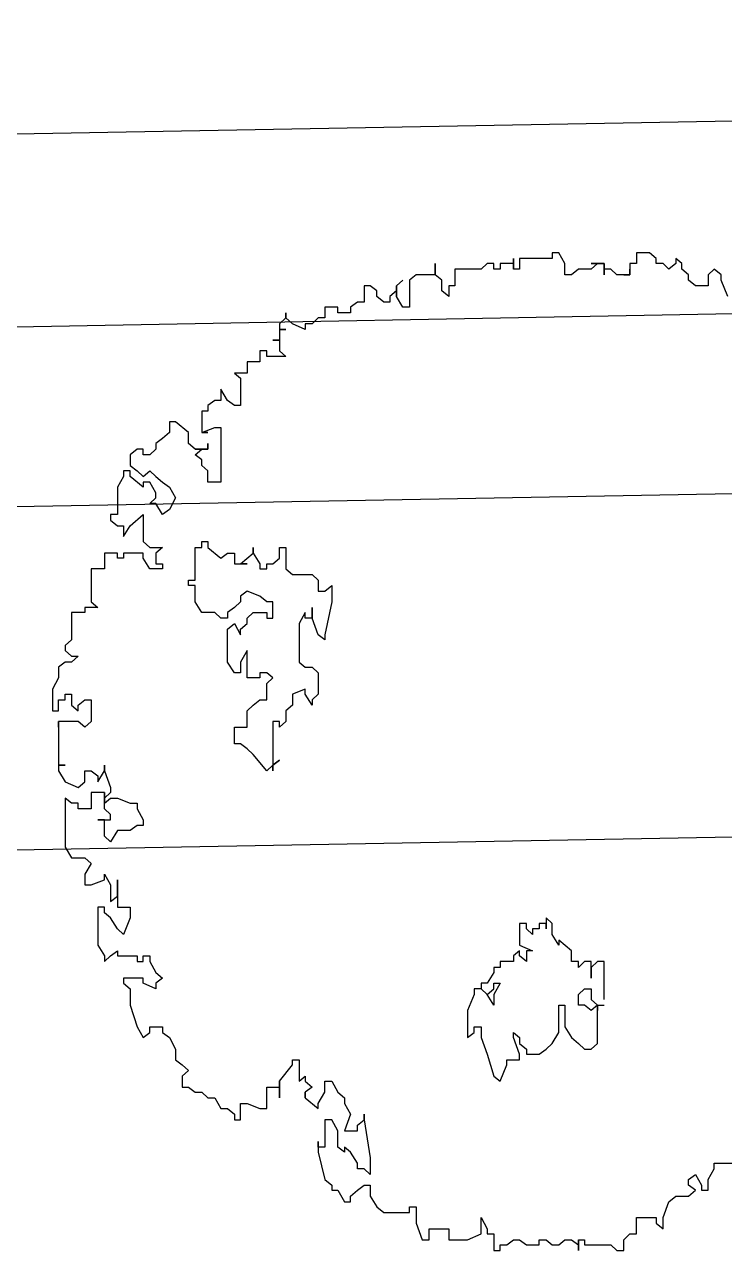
# Model space of a CAD drawing. Extents: x -30 to 1202, y 231 to 898.
# Drawn here: x 148.934 to 151.074, y 442.87 to 446.62 of the extents above; entities that cross this region are included whole.
import ezdxf

# ---------------------------------------------------------------- set-up
doc = ezdxf.new("R2010")
doc.units = 0
doc.header["$LTSCALE"] = 0.04
doc.layers.get('0').update_dxf_attribs({"linetype": 'CONTINUOUS'})
doc.layers.add('CONTORXXNP----00', color=255, linetype='CONTINUOUS')
doc.layers.add('PISO', color=1, linetype='CONTINUOUS')
doc.styles.get("Standard").update_dxf_attribs({"font": 'romans.shx'})

# ---------------------------------------------------------------- blocks, each defined once
blk = doc.blocks.new('ARB3')
at = {"color": 0}
for p, q in [((-0.4534, 0.1676), (-0.4702, 0.1607)), ((0.4302, 0.1537), (0.4302, 0.1737)), ((-0.4754, 0.1607), (-0.4812, 0.1537)), ((-0.4812, 0.1537), (-0.4754, 0.1476)), ((-0.4702, 0.1607), (-0.4754, 0.1607)), ((0.436, 0.1537), (0.4302, 0.1537)), ((0.447, 0.1476), (0.436, 0.1537)), ((-0.4754, 0.1476), (-0.4644, 0.1476)), ((-0.4644, 0.1476), (-0.4644, 0.1345)), ((0.4418, 0.1345), (0.4528, 0.1407)), ((0.4579, 0.1476), (0.447, 0.1476)), ((0.4528, 0.1407), (0.4579, 0.1407)), ((0.4579, 0.1407), (0.4579, 0.1476)), ((-0.4754, 0.1276), (-0.4812, 0.1207)), ((-0.4702, 0.1276), (-0.4754, 0.1276)), ((-0.4644, 0.1345), (-0.4702, 0.1276)), ((0.447, 0.1276), (0.4418, 0.1345)), ((0.4528, 0.1276), (0.447, 0.1276)), ((0.4579, 0.1345), (0.4528, 0.1276)), ((0.4638, 0.1276), (0.4579, 0.1345)), ((0.4638, 0.1145), (0.4638, 0.1276)), ((-0.487, 0.1207), (-0.4922, 0.1145)), ((-0.4922, 0.1145), (-0.487, 0.1145)), ((-0.4812, 0.1207), (-0.487, 0.1207)), ((-0.487, 0.1145), (-0.4812, 0.1076)), ((0.4696, 0.1076), (0.4638, 0.1145)), ((-0.4812, 0.1076), (-0.487, 0.1015)), ((-0.487, 0.1015), (-0.487, 0.0945)), ((0.4857, 0.1015), (0.4696, 0.1076)), ((0.4973, 0.1015), (0.4857, 0.1015)), ((0.4915, 0.0945), (0.4973, 0.1015)), ((-0.487, 0.0945), (-0.4922, 0.0945)), ((0.4857, 0.0745), (0.4857, 0.0945)), ((0.4857, 0.0945), (0.4915, 0.0945)), ((-0.498, 0.0745), (-0.487, 0.0745)), ((-0.487, 0.0745), (-0.487, 0.0676)), ((-0.487, 0.0676), (-0.4754, 0.0676)), ((-0.4754, 0.0676), (-0.4812, 0.0676)), ((-0.4812, 0.0676), (-0.4754, 0.0676)), ((-0.4754, 0.0676), (-0.4754, 0.0615)), ((-0.4754, 0.0615), (-0.4754, 0.0676)), ((-0.4754, 0.0676), (-0.4754, 0.0546)), ((0.5025, 0.0745), (0.4857, 0.0745)), ((0.5025, 0.0676), (0.5025, 0.0745)), ((0.5083, 0.0615), (0.5025, 0.0676)), ((-0.4754, 0.0546), (-0.4812, 0.0484)), ((0.5193, 0.0615), (0.5083, 0.0615)), ((0.5135, 0.0484), (0.5193, 0.0546)), ((0.5193, 0.0546), (0.5193, 0.0615)), ((-0.4754, 0.0415), (-0.487, 0.0415)), ((-0.487, 0.0415), (-0.487, 0.0284)), ((-0.4812, 0.0484), (-0.4812, 0.0415)), ((-0.4812, 0.0415), (-0.4754, 0.0415)), ((0.2635, 0.0415), (0.2248, 0.0415)), ((0.2248, 0.0415), (0.2248, 0.0346)), ((0.2693, 0.0346), (0.2693, 0.0415)), ((0.5135, 0.0215), (0.5135, 0.0484)), ((-0.487, 0.0284), (-0.487, 0.0346)), ((-0.487, 0.0346), (-0.4812, 0.0284)), ((-0.4812, 0.0284), (-0.4812, 0.0153)), ((0.2248, 0.0346), (0.2306, 0.0284)), ((0.2416, 0.0284), (0.2248, 0.0284)), ((0.2248, 0.0284), (0.2248, 0.0215)), ((0.2306, 0.0284), (0.2416, 0.0284)), ((0.2525, 0.0215), (0.2525, 0.0284)), ((0.2525, 0.0284), (0.2635, 0.0284)), ((0.2635, 0.0284), (0.2693, 0.0346)), ((0.3081, 0.0346), (0.2693, 0.0346)), ((0.2693, 0.0346), (0.2745, 0.0284)), ((0.2693, 0.0346), (0.2745, 0.0346)), ((0.2745, 0.0346), (0.2693, 0.0346)), ((0.2745, 0.0284), (0.2693, 0.0215)), ((0.3139, 0.0284), (0.3081, 0.0346)), ((0.3139, 0.0215), (0.3139, 0.0284)), ((-0.4812, 0.0153), (-0.4754, 0.0084)), ((0.2248, 0.0215), (0.2306, 0.0153)), ((0.2306, 0.0153), (0.2248, 0.0153)), ((0.2248, 0.0153), (0.2248, 0.0084)), ((0.2584, 0.0153), (0.2525, 0.0215)), ((0.2693, 0.0153), (0.2584, 0.0153)), ((0.2693, 0.0215), (0.2693, 0.0153)), ((0.3023, 0.0084), (0.3081, 0.0153)), ((0.3081, 0.0153), (0.3139, 0.0215)), ((0.5083, 0.0153), (0.5083, 0.0215)), ((0.5083, 0.0215), (0.5135, 0.0215)), ((0.5083, 0.0084), (0.5135, 0.0153)), ((0.5193, 0.0153), (0.5083, 0.0153)), ((0.5135, 0.0153), (0.5193, 0.0153)), ((-0.487, 0.0015), (-0.498, -0.0047)), ((-0.4754, 0.0015), (-0.487, 0.0015)), ((-0.4754, 0.0084), (-0.4754, 0.0015)), ((0.2138, 0.0084), (0.2028, -0.0047)), ((0.2248, 0.0084), (0.2138, 0.0084)), ((0.2693, -0.0047), (0.2693, 0.0015)), ((0.2693, 0.0015), (0.2913, 0.0015)), ((0.2913, 0.0015), (0.3023, 0.0084)), ((0.5083, 0.0015), (0.5083, 0.0084)), ((0.5135, -0.0047), (0.5083, 0.0015)), ((0.186, -0.0116), (0.1802, -0.0177)), ((0.197, -0.0116), (0.186, -0.0116)), ((0.208, -0.0047), (0.197, -0.0116)), ((0.2028, -0.0047), (0.208, -0.0047)), ((0.2971, -0.0047), (0.2693, -0.0047)), ((0.3081, -0.0116), (0.2971, -0.0047)), ((0.3139, -0.0177), (0.3081, -0.0116)), ((0.5083, -0.0177), (0.5135, -0.0116)), ((0.5135, -0.0116), (0.5135, -0.0047)), ((0.1802, -0.0177), (0.1912, -0.0177)), ((0.1912, -0.0177), (0.186, -0.0177)), ((0.186, -0.0177), (0.186, -0.0247)), ((0.186, -0.0247), (0.1912, -0.0247)), ((0.1912, -0.0247), (0.1912, -0.0316)), ((0.3191, -0.0247), (0.3139, -0.0177)), ((0.3191, -0.0377), (0.3191, -0.0247)), ((0.5083, -0.0247), (0.5083, -0.0177)), ((0.5135, -0.0247), (0.5083, -0.0247)), ((0.5135, -0.0377), (0.5135, -0.0247)), ((0.1912, -0.0316), (0.197, -0.0316)), ((0.197, -0.0316), (0.1912, -0.0377)), ((0.208, -0.0446), (0.2138, -0.0316)), ((0.2138, -0.0316), (0.2138, -0.0377)), ((-0.4922, -0.0446), (-0.4812, -0.0446)), ((-0.4812, -0.0446), (-0.4812, -0.0508)), ((0.1912, -0.0377), (0.186, -0.0377)), ((0.186, -0.0377), (0.186, -0.0446)), ((0.186, -0.0446), (0.208, -0.0446)), ((0.2138, -0.0377), (0.2248, -0.0377)), ((0.219, -0.0446), (0.2138, -0.0446)), ((0.2138, -0.0446), (0.219, -0.0508)), ((0.2248, -0.0377), (0.219, -0.0446)), ((0.2971, -0.0508), (0.3023, -0.0446)), ((0.3191, -0.0446), (0.3023, -0.0508)), ((0.3023, -0.0446), (0.3081, -0.0446)), ((0.3081, -0.0446), (0.3139, -0.0377)), ((0.3139, -0.0377), (0.3191, -0.0377)), ((0.3249, -0.0446), (0.3191, -0.0446)), ((0.3249, -0.0577), (0.3249, -0.0446)), ((0.5083, -0.0446), (0.5135, -0.0377)), ((0.5083, -0.0508), (0.5083, -0.0446)), ((-0.4812, -0.0508), (-0.4922, -0.0508)), ((-0.4922, -0.0508), (-0.487, -0.0508)), ((-0.487, -0.0508), (-0.487, -0.0646)), ((0.219, -0.0508), (0.2248, -0.0508)), ((0.2248, -0.0508), (0.2248, -0.0646)), ((0.3023, -0.0508), (0.2971, -0.0508)), ((0.3301, -0.0577), (0.3249, -0.0577)), ((0.3468, -0.0646), (0.3301, -0.0577)), ((0.5135, -0.0577), (0.5083, -0.0508)), ((0.5135, -0.0646), (0.5135, -0.0577)), ((-0.487, -0.0646), (-0.4812, -0.0646)), ((-0.4812, -0.0708), (-0.487, -0.0708)), ((-0.487, -0.0708), (-0.487, -0.0777)), ((-0.4812, -0.0646), (-0.4812, -0.0708)), ((0.2248, -0.0646), (0.2306, -0.0646)), ((0.2306, -0.0646), (0.2306, -0.0708)), ((0.2306, -0.0708), (0.2358, -0.0708)), ((0.2358, -0.0708), (0.2467, -0.0777)), ((0.2467, -0.0708), (0.2467, -0.0646)), ((0.2467, -0.0646), (0.2584, -0.0708)), ((0.2525, -0.0708), (0.2467, -0.0708)), ((0.2584, -0.0777), (0.2525, -0.0708)), ((0.2584, -0.0708), (0.2693, -0.0708)), ((0.2693, -0.0708), (0.2584, -0.0777)), ((0.3191, -0.0777), (0.3417, -0.0708)), ((0.3417, -0.0708), (0.3468, -0.0646)), ((0.5025, -0.0777), (0.5025, -0.0708)), ((0.5025, -0.0708), (0.5193, -0.0708)), ((0.5193, -0.0646), (0.5135, -0.0646)), ((0.5193, -0.0708), (0.5193, -0.0646)), ((-0.487, -0.0777), (-0.4812, -0.0839)), ((-0.4812, -0.0839), (-0.4812, -0.1108)), ((0.2467, -0.0777), (0.2467, -0.0839)), ((0.2467, -0.0839), (0.2525, -0.0839)), ((0.2525, -0.0839), (0.2584, -0.0777)), ((0.2584, -0.0777), (0.2525, -0.0839)), ((0.2525, -0.0839), (0.2525, -0.0908)), ((0.2913, -0.0908), (0.2913, -0.0839)), ((0.2913, -0.0839), (0.3023, -0.0839)), ((0.3023, -0.0839), (0.3191, -0.0777)), ((0.4857, -0.0839), (0.4973, -0.0777)), ((0.5025, -0.0839), (0.4857, -0.0839)), ((0.4973, -0.0777), (0.5025, -0.0777)), ((0.5083, -0.0977), (0.5025, -0.0839)), ((0.2525, -0.0908), (0.2584, -0.0908)), ((0.2584, -0.0908), (0.2745, -0.0977)), ((0.2745, -0.0977), (0.3023, -0.0977)), ((0.2971, -0.0908), (0.2913, -0.0908)), ((0.3023, -0.0977), (0.2971, -0.0908)), ((0.5083, -0.1169), (0.5083, -0.0977)), ((-0.4812, -0.1108), (-0.4644, -0.1108)), ((-0.4644, -0.1108), (-0.4644, -0.1169)), ((-0.4702, -0.1238), (-0.4754, -0.1308)), ((-0.4592, -0.1238), (-0.4702, -0.1238)), ((-0.4644, -0.1169), (-0.4534, -0.1169)), ((-0.4534, -0.1169), (-0.4592, -0.1238)), ((0.4973, -0.1369), (0.4973, -0.1169)), ((0.4973, -0.1169), (0.5083, -0.1169)), ((-0.4754, -0.1308), (-0.487, -0.1308)), ((-0.487, -0.1308), (-0.4754, -0.1308)), ((-0.4754, -0.1308), (-0.4754, -0.15)), ((0.5083, -0.1369), (0.4973, -0.1369)), ((0.5083, -0.1438), (0.5083, -0.1369)), ((-0.4754, -0.15), (-0.4702, -0.1569)), ((0.4747, -0.1569), (0.4747, -0.15)), ((0.4747, -0.15), (0.4915, -0.15)), ((0.4915, -0.15), (0.5083, -0.1438)), ((-0.4702, -0.1569), (-0.4424, -0.1569)), ((-0.4424, -0.1569), (-0.4424, -0.1638)), ((0.4805, -0.1569), (0.4747, -0.1569)), ((0.4805, -0.1831), (0.4805, -0.1569)), ((-0.4644, -0.17), (-0.4702, -0.1638)), ((-0.4702, -0.1638), (-0.4644, -0.17)), ((-0.4534, -0.17), (-0.4644, -0.17)), ((-0.4644, -0.17), (-0.4592, -0.17)), ((-0.4592, -0.17), (-0.4534, -0.1769)), ((-0.4424, -0.1638), (-0.4534, -0.17)), ((-0.4534, -0.1769), (-0.4476, -0.1769)), ((-0.4476, -0.1831), (-0.4534, -0.19)), ((-0.4476, -0.1769), (-0.4476, -0.1831)), ((0.4747, -0.19), (0.4805, -0.1831)), ((-0.4592, -0.19), (-0.4644, -0.1969)), ((-0.4644, -0.1969), (-0.4644, -0.2031)), ((-0.4534, -0.19), (-0.4592, -0.19)), ((0.3862, -0.2031), (0.425, -0.1969)), ((0.425, -0.1969), (0.4418, -0.1969)), ((0.4418, -0.1969), (0.436, -0.2031)), ((0.4528, -0.2031), (0.4528, -0.1969)), ((0.4528, -0.1969), (0.4638, -0.1969)), ((0.4638, -0.1969), (0.4747, -0.19)), ((-0.4644, -0.2031), (-0.4476, -0.2031)), ((-0.4476, -0.2031), (-0.4476, -0.21)), ((-0.4476, -0.21), (-0.4424, -0.2169)), ((0.3862, -0.2031), (0.3804, -0.2031)), ((0.3804, -0.2031), (0.3862, -0.2031)), ((0.3914, -0.21), (0.3862, -0.2031)), ((0.3972, -0.21), (0.3914, -0.21)), ((0.3972, -0.223), (0.3972, -0.21)), ((0.4302, -0.21), (0.4192, -0.2169)), ((0.436, -0.21), (0.4302, -0.21)), ((0.436, -0.2031), (0.436, -0.21)), ((0.4579, -0.21), (0.4528, -0.2031)), ((0.4638, -0.2169), (0.4579, -0.21)), ((-0.4424, -0.2169), (-0.4366, -0.2169)), ((-0.4366, -0.2169), (-0.4366, -0.23)), ((0.3578, -0.23), (0.3636, -0.223)), ((0.3636, -0.223), (0.3695, -0.223)), ((0.3695, -0.223), (0.3804, -0.2169)), ((0.3804, -0.2169), (0.3972, -0.223)), ((0.4192, -0.2169), (0.414, -0.223)), ((0.414, -0.223), (0.4192, -0.223)), ((0.4192, -0.223), (0.414, -0.23)), ((0.4579, -0.23), (0.4696, -0.223)), ((0.4696, -0.2169), (0.4638, -0.2169)), ((0.4696, -0.223), (0.4696, -0.2169)), ((-0.4366, -0.23), (-0.4424, -0.23)), ((-0.4424, -0.23), (-0.4424, -0.243)), ((-0.1531, -0.243), (-0.1589, -0.2361)), ((-0.1589, -0.2361), (-0.1421, -0.2361)), ((-0.1421, -0.2361), (-0.1085, -0.243)), ((0.3468, -0.2361), (0.3578, -0.23)), ((0.3468, -0.243), (0.3468, -0.2361)), ((0.3972, -0.23), (0.3862, -0.2361)), ((0.3862, -0.2361), (0.3862, -0.243)), ((0.414, -0.23), (0.3972, -0.23)), ((0.447, -0.243), (0.4528, -0.2361)), ((0.4528, -0.2361), (0.4579, -0.2361)), ((0.4579, -0.2361), (0.4579, -0.23)), ((-0.4424, -0.243), (-0.4315, -0.243)), ((-0.4315, -0.243), (-0.4315, -0.25)), ((-0.4315, -0.25), (-0.4256, -0.2561)), ((-0.1699, -0.2561), (-0.1641, -0.25)), ((-0.1641, -0.25), (-0.1531, -0.25)), ((-0.1531, -0.25), (-0.1531, -0.243)), ((-0.1085, -0.25), (-0.1253, -0.2561)), ((-0.1085, -0.243), (-0.1033, -0.243)), ((-0.1033, -0.243), (-0.1085, -0.25)), ((-0.0756, -0.2561), (-0.0698, -0.25)), ((-0.0698, -0.25), (-0.0478, -0.25)), ((-0.0478, -0.25), (-0.042, -0.2561)), ((0.3578, -0.243), (0.3468, -0.243)), ((0.3695, -0.25), (0.3578, -0.243)), ((0.3636, -0.263), (0.3746, -0.25)), ((0.3746, -0.25), (0.3695, -0.25)), ((0.3862, -0.243), (0.414, -0.243)), ((0.414, -0.25), (0.4082, -0.25)), ((0.4082, -0.25), (0.4192, -0.25)), ((0.414, -0.243), (0.414, -0.25)), ((0.4192, -0.25), (0.447, -0.243)), ((-0.4256, -0.2561), (-0.4256, -0.263)), ((-0.1699, -0.2761), (-0.1699, -0.2561)), ((-0.1253, -0.2561), (-0.1363, -0.2561)), ((-0.1363, -0.2561), (-0.1253, -0.2561)), ((-0.1253, -0.2561), (-0.1253, -0.263)), ((-0.0756, -0.263), (-0.0756, -0.2561)), ((-0.0368, -0.2561), (-0.0478, -0.263)), ((-0.042, -0.2561), (-0.0368, -0.2561)), ((0.3468, -0.263), (0.3527, -0.2561)), ((0.3527, -0.2561), (0.3578, -0.263)), ((-0.4256, -0.263), (-0.4198, -0.263)), ((-0.4198, -0.263), (-0.4256, -0.2761)), ((-0.1253, -0.263), (-0.1311, -0.263)), ((-0.1311, -0.263), (-0.1201, -0.2692)), ((-0.1201, -0.2692), (-0.0807, -0.2692)), ((-0.0807, -0.2692), (-0.0756, -0.263)), ((-0.0478, -0.263), (-0.053, -0.263)), ((-0.053, -0.263), (-0.0478, -0.2761)), ((0.3249, -0.2761), (0.3249, -0.2692)), ((0.3249, -0.2692), (0.3468, -0.2692)), ((0.3468, -0.2692), (0.3417, -0.263)), ((0.3417, -0.263), (0.3468, -0.263)), ((0.3578, -0.263), (0.3636, -0.263)), ((0.3636, -0.263), (0.3578, -0.263)), ((0.3578, -0.263), (0.3636, -0.263)), ((-0.4315, -0.283), (-0.4366, -0.283)), ((-0.4366, -0.283), (-0.4315, -0.283)), ((-0.4256, -0.2761), (-0.4315, -0.283)), ((-0.4315, -0.283), (-0.4256, -0.2892)), ((-0.4198, -0.2892), (-0.4198, -0.283)), ((-0.4198, -0.283), (-0.4198, -0.2892)), ((-0.3979, -0.2892), (-0.3921, -0.283)), ((-0.3921, -0.283), (-0.3921, -0.3022)), ((-0.1976, -0.2892), (-0.1976, -0.283)), ((-0.1976, -0.283), (-0.1757, -0.283)), ((-0.1757, -0.283), (-0.1699, -0.2761)), ((-0.0478, -0.2761), (-0.0368, -0.2761)), ((-0.0368, -0.2761), (-0.031, -0.283)), ((-0.031, -0.283), (-0.02, -0.283)), ((-0.02, -0.283), (-0.0142, -0.2892)), ((0.3301, -0.2761), (0.3249, -0.2761)), ((0.3468, -0.2892), (0.3301, -0.2761)), ((-0.4256, -0.2892), (-0.4198, -0.2892)), ((-0.4198, -0.2892), (-0.4089, -0.2892)), ((-0.4089, -0.2892), (-0.4089, -0.2961)), ((-0.4089, -0.2961), (-0.4089, -0.2892)), ((-0.4089, -0.2892), (-0.3979, -0.2892)), ((-0.1867, -0.2892), (-0.1976, -0.2892)), ((-0.1809, -0.2961), (-0.1867, -0.2892)), ((-0.1809, -0.3022), (-0.1809, -0.2961)), ((-0.1253, -0.2961), (-0.1421, -0.2961)), ((-0.1421, -0.2961), (-0.1421, -0.3022)), ((-0.1253, -0.3022), (-0.1253, -0.2961)), ((-0.0646, -0.2961), (-0.0698, -0.3022)), ((-0.0588, -0.3022), (-0.0646, -0.2961)), ((-0.0142, -0.2892), (-0.02, -0.2892)), ((-0.02, -0.2892), (-0.02, -0.2961)), ((-0.02, -0.2961), (0.0304, -0.2961)), ((0.0245, -0.2961), (0.0194, -0.2892)), ((0.0194, -0.2892), (0.0245, -0.2961)), ((0.0304, -0.2961), (0.0245, -0.2961)), ((0.0245, -0.2961), (0.0304, -0.3022)), ((0.3636, -0.2892), (0.3468, -0.2892)), ((0.3527, -0.3022), (0.3527, -0.2892)), ((0.3527, -0.2892), (0.3636, -0.2892)), ((-0.3921, -0.3022), (-0.3979, -0.3022)), ((-0.3979, -0.3022), (-0.3979, -0.3092)), ((-0.3979, -0.3092), (-0.3869, -0.3092)), ((-0.3869, -0.3092), (-0.3869, -0.3222)), ((-0.1918, -0.3161), (-0.1809, -0.3092)), ((-0.1757, -0.3022), (-0.1809, -0.3022)), ((-0.1809, -0.3092), (-0.1757, -0.3092)), ((-0.1757, -0.3092), (-0.1757, -0.3022)), ((-0.1479, -0.3092), (-0.1531, -0.3222)), ((-0.1421, -0.3022), (-0.1479, -0.3092)), ((-0.1311, -0.3161), (-0.1311, -0.3022)), ((-0.1311, -0.3022), (-0.1253, -0.3022)), ((-0.0698, -0.3022), (-0.0698, -0.3092)), ((-0.0698, -0.3092), (-0.0646, -0.3092)), ((-0.0646, -0.3092), (-0.0646, -0.3222)), ((-0.042, -0.3022), (-0.0588, -0.3022)), ((-0.042, -0.3092), (-0.042, -0.3022)), ((-0.0368, -0.3161), (-0.042, -0.3092)), ((0.0304, -0.3022), (0.0136, -0.3161)), ((0.3746, -0.3022), (0.3527, -0.3022)), ((0.3695, -0.3222), (0.3746, -0.3092)), ((0.3746, -0.3092), (0.3746, -0.3022)), ((-0.3869, -0.3222), (-0.3753, -0.3222)), ((-0.3753, -0.3222), (-0.3753, -0.3353)), ((-0.1918, -0.3161), (-0.1976, -0.3161)), ((-0.1976, -0.3161), (-0.1918, -0.3161)), ((-0.1809, -0.3292), (-0.1918, -0.3161)), ((-0.1809, -0.3353), (-0.1809, -0.3222)), ((-0.1809, -0.3222), (-0.1809, -0.3292)), ((-0.1809, -0.3292), (-0.1809, -0.3222)), ((-0.1809, -0.3222), (-0.1809, -0.3292)), ((-0.1531, -0.3222), (-0.1479, -0.3292)), ((-0.1253, -0.3222), (-0.1311, -0.3161)), ((-0.1201, -0.3222), (-0.1253, -0.3222)), ((-0.1143, -0.3292), (-0.1201, -0.3222)), ((-0.0646, -0.3222), (-0.0924, -0.3222)), ((-0.0924, -0.3222), (-0.0807, -0.3292)), ((-0.031, -0.3222), (-0.0368, -0.3161)), ((-0.0142, -0.3222), (-0.031, -0.3222)), ((-0.0142, -0.3353), (-0.0142, -0.3222)), ((0.0078, -0.3222), (0.0026, -0.3292)), ((0.0136, -0.3161), (0.0078, -0.3222)), ((0.3695, -0.3292), (0.3695, -0.3222)), ((-0.3753, -0.3353), (-0.3701, -0.3292)), ((-0.3701, -0.3292), (-0.3423, -0.3292)), ((-0.3423, -0.3353), (-0.3475, -0.3422)), ((-0.3423, -0.3292), (-0.3423, -0.3353)), ((-0.1918, -0.3422), (-0.1918, -0.3353)), ((-0.1918, -0.3353), (-0.1809, -0.3353)), ((-0.1479, -0.3292), (-0.1421, -0.3292)), ((-0.1421, -0.3292), (-0.1363, -0.3353)), ((-0.1363, -0.3353), (-0.1311, -0.3422)), ((-0.1201, -0.3353), (-0.1085, -0.3292)), ((-0.1143, -0.3422), (-0.1201, -0.3353)), ((-0.1085, -0.3292), (-0.1143, -0.3292)), ((-0.0807, -0.3292), (-0.0698, -0.3292)), ((-0.0698, -0.3353), (-0.0807, -0.3422)), ((-0.0698, -0.3292), (-0.0698, -0.3353)), ((0.0026, -0.3353), (-0.0142, -0.3353)), ((0.0026, -0.3292), (0.0026, -0.3353)), ((0.3862, -0.3292), (0.3695, -0.3292)), ((0.3746, -0.3422), (0.3804, -0.3353)), ((0.3804, -0.3353), (0.3862, -0.3353)), ((0.3862, -0.3353), (0.3862, -0.3292)), ((-0.3475, -0.3422), (-0.3591, -0.3492)), ((-0.3591, -0.3492), (-0.3475, -0.3492)), ((-0.3475, -0.3492), (-0.3475, -0.3553)), ((-0.3197, -0.3553), (-0.3197, -0.3492)), ((-0.3197, -0.3492), (-0.2642, -0.3492)), ((-0.2642, -0.3492), (-0.2642, -0.3622)), ((-0.1976, -0.3622), (-0.1867, -0.3492)), ((-0.1867, -0.3492), (-0.1918, -0.3422)), ((-0.1311, -0.3422), (-0.1253, -0.3422)), ((-0.1253, -0.3492), (-0.1311, -0.3553)), ((-0.1253, -0.3422), (-0.1253, -0.3492)), ((-0.0807, -0.3422), (-0.1143, -0.3422)), ((0.3636, -0.3553), (0.3746, -0.3492)), ((0.3746, -0.3492), (0.3746, -0.3422)), ((-0.3475, -0.3553), (-0.3423, -0.3622)), ((-0.3423, -0.3622), (-0.3365, -0.3622)), ((-0.3365, -0.3622), (-0.3365, -0.3684)), ((-0.3146, -0.3684), (-0.3197, -0.3553)), ((-0.3146, -0.3684), (-0.3146, -0.3622)), ((-0.3146, -0.3622), (-0.3146, -0.3684)), ((-0.2978, -0.3622), (-0.3036, -0.3622)), ((-0.3036, -0.3622), (-0.2978, -0.3622)), ((-0.2978, -0.3684), (-0.2978, -0.3622)), ((-0.2978, -0.3622), (-0.2978, -0.3753)), ((-0.2758, -0.3622), (-0.281, -0.3684)), ((-0.2642, -0.3622), (-0.2758, -0.3622)), ((-0.2035, -0.3684), (-0.2035, -0.3622)), ((-0.2035, -0.3622), (-0.1976, -0.3622)), ((-0.1311, -0.3553), (-0.1311, -0.3684)), ((0.3578, -0.3684), (0.3636, -0.3622)), ((0.3636, -0.3622), (0.3636, -0.3553)), ((-0.3365, -0.3684), (-0.3146, -0.3684)), ((-0.2919, -0.3753), (-0.2978, -0.3684)), ((-0.2868, -0.3684), (-0.2919, -0.3753)), ((-0.281, -0.3684), (-0.2868, -0.3684)), ((-0.1976, -0.3684), (-0.2035, -0.3684)), ((-0.1976, -0.3753), (-0.1976, -0.3684)), ((-0.1311, -0.3684), (-0.1421, -0.3753)), ((0.3578, -0.3753), (0.3578, -0.3684)), ((-0.3146, -0.3822), (-0.3255, -0.3953)), ((-0.3036, -0.3822), (-0.3146, -0.3822)), ((-0.2978, -0.3753), (-0.3036, -0.3822)), ((-0.1641, -0.3753), (-0.1976, -0.3753)), ((-0.1641, -0.3822), (-0.1641, -0.3753)), ((-0.1589, -0.3822), (-0.1641, -0.3822)), ((-0.1421, -0.3753), (-0.1589, -0.3753)), ((-0.1589, -0.3753), (-0.1589, -0.3822)), ((0.3301, -0.3884), (0.3359, -0.3822)), ((0.3359, -0.3822), (0.3417, -0.3884)), ((0.3527, -0.3822), (0.3578, -0.3753)), ((0.3527, -0.3884), (0.3527, -0.3822)), ((-0.3255, -0.3953), (-0.3255, -0.4014)), ((-0.259, -0.4014), (-0.248, -0.3953)), ((-0.248, -0.3953), (-0.2364, -0.4014)), ((0.3023, -0.4014), (0.3139, -0.3953)), ((0.3139, -0.3953), (0.3249, -0.3953)), ((0.3249, -0.3953), (0.3301, -0.3884)), ((0.3417, -0.3884), (0.3527, -0.3884)), ((-0.3255, -0.4014), (-0.3146, -0.4014)), ((-0.3146, -0.4014), (-0.3087, -0.4084)), ((-0.3087, -0.4084), (-0.3036, -0.4153)), ((-0.27, -0.4153), (-0.2642, -0.4084)), ((-0.2642, -0.4084), (-0.259, -0.4014)), ((-0.2312, -0.4084), (-0.2422, -0.4153)), ((-0.2364, -0.4014), (-0.2312, -0.4084)), ((-0.1976, -0.4214), (-0.1976, -0.4084)), ((-0.1976, -0.4084), (-0.1918, -0.4153)), ((-0.1809, -0.4153), (-0.1809, -0.4084)), ((-0.1809, -0.4084), (-0.1757, -0.4084)), ((-0.1757, -0.4084), (-0.1757, -0.4214)), ((0.2358, -0.4153), (0.2416, -0.4084)), ((0.2416, -0.4084), (0.2467, -0.4153)), ((0.2913, -0.4214), (0.2913, -0.4084)), ((0.2913, -0.4084), (0.2971, -0.4084)), ((0.2971, -0.4084), (0.3023, -0.4014)), ((-0.3036, -0.4153), (-0.2978, -0.4153)), ((-0.2978, -0.4153), (-0.2919, -0.4214)), ((-0.2919, -0.4214), (-0.2919, -0.4284)), ((-0.2758, -0.4214), (-0.27, -0.4153)), ((-0.27, -0.4284), (-0.2758, -0.4214)), ((-0.2532, -0.4153), (-0.2642, -0.4214)), ((-0.2642, -0.4214), (-0.2642, -0.4284)), ((-0.248, -0.4153), (-0.2532, -0.4153)), ((-0.2422, -0.4214), (-0.248, -0.4153)), ((-0.2422, -0.4153), (-0.2422, -0.4214)), ((-0.2035, -0.4284), (-0.1976, -0.4214)), ((-0.1918, -0.4153), (-0.1809, -0.4153)), ((-0.1757, -0.4214), (-0.1867, -0.4284)), ((0.219, -0.4284), (0.219, -0.4214)), ((0.219, -0.4214), (0.2248, -0.4214)), ((0.2248, -0.4214), (0.2358, -0.4153)), ((0.2467, -0.4153), (0.2525, -0.4153)), ((0.2525, -0.4153), (0.2467, -0.4284)), ((0.2971, -0.4214), (0.2913, -0.4214)), ((0.3023, -0.4284), (0.2971, -0.4214)), ((-0.2919, -0.4284), (-0.2978, -0.4284)), ((-0.2978, -0.4284), (-0.2978, -0.4345)), ((-0.2978, -0.4345), (-0.2919, -0.4414)), ((-0.281, -0.4414), (-0.2758, -0.4345)), ((-0.2758, -0.4345), (-0.27, -0.4284)), ((-0.259, -0.4284), (-0.27, -0.4414)), ((-0.2642, -0.4284), (-0.259, -0.4284)), ((-0.2196, -0.4414), (-0.2312, -0.4284)), ((-0.2312, -0.4284), (-0.2035, -0.4284)), ((-0.1867, -0.4284), (-0.1918, -0.4284)), ((-0.1918, -0.4284), (-0.1918, -0.4484)), ((0.0633, -0.4414), (0.0633, -0.4345)), ((0.0633, -0.4345), (0.0691, -0.4345)), ((0.0691, -0.4345), (0.0801, -0.4284)), ((0.0801, -0.4284), (0.0859, -0.4284)), ((0.0859, -0.4284), (0.0859, -0.4345)), ((0.0859, -0.4345), (0.0911, -0.4414)), ((0.2248, -0.4284), (0.219, -0.4284)), ((0.219, -0.4545), (0.219, -0.4345)), ((0.219, -0.4345), (0.2248, -0.4345)), ((0.2248, -0.4345), (0.2248, -0.4284)), ((0.2467, -0.4284), (0.2416, -0.4284)), ((0.2416, -0.4284), (0.2416, -0.4484)), ((0.2693, -0.4414), (0.2913, -0.4345)), ((0.2913, -0.4345), (0.3023, -0.4284)), ((-0.2919, -0.4414), (-0.281, -0.4414)), ((-0.27, -0.4414), (-0.2758, -0.4414)), ((-0.2758, -0.4414), (-0.2758, -0.4484)), ((-0.2758, -0.4484), (-0.27, -0.4484)), ((-0.27, -0.4484), (-0.259, -0.4545)), ((-0.2086, -0.4484), (-0.2196, -0.4414)), ((-0.2196, -0.4545), (-0.2196, -0.4484)), ((-0.2196, -0.4484), (-0.2086, -0.4484)), ((-0.1918, -0.4484), (-0.1867, -0.4484)), ((-0.1867, -0.4484), (-0.1867, -0.4545)), ((0.0581, -0.4545), (0.0633, -0.4414)), ((0.0911, -0.4414), (0.0911, -0.4545)), ((0.1692, -0.4545), (0.1692, -0.4414)), ((0.1692, -0.4414), (0.1802, -0.4414)), ((0.1802, -0.4414), (0.197, -0.4484)), ((0.197, -0.4484), (0.1912, -0.4545)), ((0.2416, -0.4484), (0.2467, -0.4484)), ((0.2467, -0.4484), (0.2525, -0.4414)), ((0.2525, -0.4414), (0.2693, -0.4414)), ((-0.259, -0.4545), (-0.2312, -0.4545)), ((-0.2312, -0.4545), (-0.2312, -0.4614)), ((-0.2312, -0.4614), (-0.2254, -0.4614)), ((-0.2254, -0.4614), (-0.2196, -0.4545)), ((-0.1867, -0.4545), (-0.1918, -0.4545)), ((-0.1918, -0.4545), (-0.1918, -0.4676)), ((0.0304, -0.4676), (0.0472, -0.4614)), ((0.0472, -0.4614), (0.0523, -0.4614)), ((0.0523, -0.4614), (0.0581, -0.4676)), ((0.0581, -0.4614), (0.0581, -0.4545)), ((0.0633, -0.4676), (0.0581, -0.4614)), ((0.0749, -0.4614), (0.0691, -0.4676)), ((0.0801, -0.4614), (0.0749, -0.4614)), ((0.0801, -0.4745), (0.0801, -0.4614)), ((0.0911, -0.4545), (0.1027, -0.4614)), ((0.1027, -0.4614), (0.0969, -0.4676)), ((0.1356, -0.4676), (0.1466, -0.4614)), ((0.1582, -0.4545), (0.1415, -0.4545)), ((0.1415, -0.4545), (0.1692, -0.4545)), ((0.1466, -0.4614), (0.1634, -0.4614)), ((0.1634, -0.4614), (0.1582, -0.4545)), ((0.1802, -0.4614), (0.175, -0.4676)), ((0.1912, -0.4545), (0.1802, -0.4614)), ((0.219, -0.4614), (0.2138, -0.4545)), ((0.2138, -0.4545), (0.219, -0.4545)), ((0.2248, -0.4676), (0.219, -0.4614)), ((-0.1918, -0.4676), (-0.1757, -0.4676)), ((-0.1757, -0.4676), (-0.1757, -0.4814)), ((-0.1421, -0.4814), (-0.1363, -0.4745)), ((-0.1363, -0.4745), (-0.1363, -0.4876)), ((0.0304, -0.4676), (0.0245, -0.4676)), ((0.0245, -0.4676), (0.0304, -0.4676)), ((0.0413, -0.4745), (0.0304, -0.4676)), ((0.0304, -0.4814), (0.0355, -0.4745)), ((0.0355, -0.4745), (0.0413, -0.4745)), ((0.0691, -0.4676), (0.0523, -0.4676)), ((0.0523, -0.4676), (0.0523, -0.4814)), ((0.0581, -0.4676), (0.0633, -0.4676)), ((0.0969, -0.4676), (0.0801, -0.4676)), ((0.0801, -0.4676), (0.0801, -0.4745)), ((0.1415, -0.4676), (0.1356, -0.4676)), ((0.1466, -0.4814), (0.1415, -0.4676)), ((0.175, -0.4676), (0.1692, -0.4676)), ((0.1692, -0.4676), (0.1692, -0.4745)), ((0.1692, -0.4745), (0.208, -0.4745)), ((0.208, -0.4745), (0.219, -0.4676)), ((0.219, -0.4676), (0.2248, -0.4676)), ((-0.1757, -0.4814), (-0.1421, -0.4814)), ((-0.042, -0.4876), (-0.042, -0.4814)), ((-0.042, -0.4814), (-0.02, -0.4814)), ((-0.02, -0.4814), (-0.0142, -0.4876)), ((0.0304, -0.4876), (0.0304, -0.4814)), ((0.0523, -0.4814), (0.0691, -0.4814)), ((0.0691, -0.4814), (0.0691, -0.4945)), ((0.1188, -0.4876), (0.1247, -0.4814)), ((0.1247, -0.4814), (0.1356, -0.4876)), ((0.1466, -0.4876), (0.1466, -0.4814)), ((-0.1363, -0.4876), (-0.1311, -0.4876)), ((-0.1311, -0.4876), (-0.1311, -0.5014)), ((-0.0866, -0.5014), (-0.0866, -0.4945)), ((-0.0866, -0.4945), (-0.0807, -0.5014)), ((-0.0368, -0.4945), (-0.042, -0.4876)), ((-0.0368, -0.5014), (-0.031, -0.4945)), ((-0.031, -0.4945), (-0.0368, -0.4945)), ((-0.0142, -0.4876), (-0.02, -0.4945)), ((-0.02, -0.4945), (-0.02, -0.5145)), ((0.0413, -0.4876), (0.0304, -0.4876)), ((0.0472, -0.4945), (0.0413, -0.4876)), ((0.0413, -0.5076), (0.0472, -0.4945)), ((0.0691, -0.4945), (0.0633, -0.4945)), ((0.0633, -0.4945), (0.0633, -0.5014)), ((0.1188, -0.5014), (0.1188, -0.4876)), ((0.1356, -0.4876), (0.1466, -0.4876)), ((-0.1311, -0.5014), (-0.1033, -0.5014)), ((-0.1033, -0.5014), (-0.0975, -0.5076)), ((-0.0975, -0.5076), (-0.0924, -0.5076)), ((-0.0924, -0.5076), (-0.0866, -0.5014)), ((-0.0807, -0.5014), (-0.0807, -0.5076)), ((-0.0807, -0.5076), (-0.0756, -0.5145)), ((-0.0478, -0.5076), (-0.0478, -0.5014)), ((-0.0478, -0.5014), (-0.0368, -0.5014)), ((-0.042, -0.5076), (-0.0478, -0.5076)), ((-0.042, -0.5145), (-0.042, -0.5076)), ((0.0245, -0.5145), (0.0245, -0.5076)), ((0.0245, -0.5076), (0.0245, -0.5145)), ((0.0304, -0.5145), (0.0413, -0.5076)), ((0.0633, -0.5014), (0.0581, -0.5076)), ((0.0581, -0.5076), (0.1079, -0.5076)), ((0.1079, -0.5076), (0.1188, -0.5014)), ((-0.0756, -0.5145), (-0.0646, -0.5145)), ((-0.0646, -0.5145), (-0.053, -0.5206)), ((-0.053, -0.5206), (-0.031, -0.5206)), ((-0.031, -0.5145), (-0.042, -0.5145)), ((-0.031, -0.5206), (-0.031, -0.5145)), ((-0.02, -0.5145), (-0.0142, -0.5145)), ((-0.0142, -0.5145), (-0.02, -0.5145)), ((-0.02, -0.5145), (0.0245, -0.5145)), ((0.0245, -0.5145), (0.0304, -0.5145))]:
    blk.add_line(p, q, dxfattribs=at)
for p, q in [((-0.4922, 0.0945), (-0.498, 0.0876)), ((-0.498, 0.0876), (-0.498, 0.0745)), ((-0.498, -0.0047), (-0.498, -0.0116)), ((-0.498, -0.0116), (-0.4922, -0.0116)), ((-0.4922, -0.0116), (-0.4922, -0.0446))]:
    blk.add_line(p, q)
at = {"layer": 'CONTORXXNP----00'}
for p, q in [((-0.4534, 0.1676), (-0.4702, 0.1607)), ((0.4302, 0.1537), (0.4302, 0.1737)), ((-0.4754, 0.1607), (-0.4812, 0.1537)), ((-0.4812, 0.1537), (-0.4754, 0.1476)), ((-0.4702, 0.1607), (-0.4754, 0.1607)), ((0.436, 0.1537), (0.4302, 0.1537)), ((0.447, 0.1476), (0.436, 0.1537)), ((-0.4754, 0.1476), (-0.4644, 0.1476)), ((-0.4644, 0.1476), (-0.4644, 0.1345)), ((0.4418, 0.1345), (0.4528, 0.1407)), ((0.4579, 0.1476), (0.447, 0.1476)), ((0.4528, 0.1407), (0.4579, 0.1407)), ((0.4579, 0.1407), (0.4579, 0.1476)), ((-0.4754, 0.1276), (-0.4812, 0.1207)), ((-0.4702, 0.1276), (-0.4754, 0.1276)), ((-0.4644, 0.1345), (-0.4702, 0.1276)), ((0.447, 0.1276), (0.4418, 0.1345)), ((0.4528, 0.1276), (0.447, 0.1276)), ((0.4579, 0.1345), (0.4528, 0.1276)), ((0.4638, 0.1276), (0.4579, 0.1345)), ((0.4638, 0.1145), (0.4638, 0.1276)), ((-0.487, 0.1207), (-0.4922, 0.1145)), ((-0.4922, 0.1145), (-0.487, 0.1145)), ((-0.4812, 0.1207), (-0.487, 0.1207)), ((-0.487, 0.1145), (-0.4812, 0.1076)), ((0.4696, 0.1076), (0.4638, 0.1145)), ((-0.4812, 0.1076), (-0.487, 0.1015)), ((-0.487, 0.1015), (-0.487, 0.0945)), ((0.4857, 0.1015), (0.4696, 0.1076)), ((0.4973, 0.1015), (0.4857, 0.1015)), ((0.4915, 0.0945), (0.4973, 0.1015)), ((-0.4922, 0.0945), (-0.498, 0.0876)), ((-0.498, 0.0876), (-0.498, 0.0745)), ((-0.487, 0.0945), (-0.4922, 0.0945)), ((0.4857, 0.0945), (0.4915, 0.0945)), ((0.4857, 0.0745), (0.4857, 0.0945)), ((-0.498, 0.0745), (-0.487, 0.0745)), ((-0.487, 0.0745), (-0.487, 0.0676)), ((-0.487, 0.0676), (-0.4754, 0.0676)), ((-0.4812, 0.0676), (-0.4754, 0.0676)), ((-0.4754, 0.0676), (-0.4812, 0.0676)), ((-0.4754, 0.0676), (-0.4754, 0.0546)), ((-0.4754, 0.0615), (-0.4754, 0.0676)), ((-0.4754, 0.0676), (-0.4754, 0.0615)), ((0.5025, 0.0745), (0.4857, 0.0745)), ((0.5025, 0.0676), (0.5025, 0.0745)), ((0.5083, 0.0615), (0.5025, 0.0676)), ((-0.4754, 0.0546), (-0.4812, 0.0484)), ((0.5193, 0.0615), (0.5083, 0.0615)), ((0.5135, 0.0484), (0.5193, 0.0546)), ((0.5193, 0.0546), (0.5193, 0.0615)), ((-0.487, 0.0415), (-0.4812, 0.0415)), ((-0.487, 0.0346), (-0.487, 0.0415)), ((-0.4812, 0.0484), (-0.4812, 0.0415)), ((0.5135, 0.0215), (0.5135, 0.0484)), ((-0.487, 0.0346), (-0.4812, 0.0284)), ((-0.4812, 0.0284), (-0.4812, 0.0153)), ((-0.4812, 0.0153), (-0.4754, 0.0084)), ((0.5083, 0.0215), (0.5135, 0.0215)), ((0.5083, 0.0153), (0.5083, 0.0215)), ((0.5083, 0.0153), (0.5135, 0.0153)), ((0.5083, 0.0084), (0.5135, 0.0153)), ((-0.487, 0.0015), (-0.498, -0.0047)), ((-0.4754, 0.0015), (-0.487, 0.0015)), ((-0.4754, 0.0084), (-0.4754, 0.0015)), ((0.5083, 0.0015), (0.5083, 0.0084)), ((0.5135, -0.0047), (0.5083, 0.0015)), ((-0.498, -0.0047), (-0.498, -0.0116)), ((-0.498, -0.0116), (-0.4922, -0.0116)), ((-0.4922, -0.0116), (-0.4922, -0.0446)), ((0.5083, -0.0177), (0.5135, -0.0116)), ((0.5135, -0.0116), (0.5135, -0.0047)), ((0.5083, -0.0247), (0.5083, -0.0177)), ((0.5135, -0.0247), (0.5083, -0.0247)), ((0.5135, -0.0377), (0.5135, -0.0247)), ((-0.4922, -0.0446), (-0.4812, -0.0446)), ((-0.4812, -0.0446), (-0.4812, -0.0508)), ((0.5083, -0.0446), (0.5135, -0.0377)), ((0.5083, -0.0508), (0.5083, -0.0446)), ((-0.487, -0.0508), (-0.4812, -0.0508)), ((-0.487, -0.0508), (-0.487, -0.0646)), ((0.5135, -0.0577), (0.5083, -0.0508)), ((0.5135, -0.0646), (0.5135, -0.0577)), ((-0.487, -0.0646), (-0.4812, -0.0646)), ((-0.487, -0.0708), (-0.487, -0.0777)), ((-0.4812, -0.0708), (-0.487, -0.0708)), ((-0.4812, -0.0646), (-0.4812, -0.0708)), ((0.5025, -0.0708), (0.5193, -0.0708)), ((0.5025, -0.0777), (0.5025, -0.0708)), ((0.5193, -0.0646), (0.5135, -0.0646)), ((0.5193, -0.0708), (0.5193, -0.0646)), ((-0.487, -0.0777), (-0.4812, -0.0839)), ((-0.4812, -0.0839), (-0.4812, -0.1108)), ((0.4857, -0.0839), (0.4973, -0.0777)), ((0.5025, -0.0839), (0.4857, -0.0839)), ((0.4973, -0.0777), (0.5025, -0.0777)), ((0.5083, -0.0977), (0.5025, -0.0839)), ((0.5083, -0.1169), (0.5083, -0.0977)), ((-0.4812, -0.1108), (-0.4644, -0.1108)), ((-0.4644, -0.1108), (-0.4644, -0.1169)), ((-0.4702, -0.1238), (-0.4754, -0.1308)), ((-0.4592, -0.1238), (-0.4702, -0.1238)), ((-0.4644, -0.1169), (-0.4534, -0.1169)), ((-0.4534, -0.1169), (-0.4592, -0.1238)), ((0.4973, -0.1169), (0.5083, -0.1169)), ((0.4973, -0.1369), (0.4973, -0.1169)), ((-0.4754, -0.1308), (-0.4754, -0.15)), ((0.5083, -0.1369), (0.4973, -0.1369)), ((0.5083, -0.1438), (0.5083, -0.1369)), ((-0.4754, -0.15), (-0.4702, -0.1569)), ((0.4747, -0.15), (0.4915, -0.15)), ((0.4747, -0.1569), (0.4747, -0.15)), ((0.4915, -0.15), (0.5083, -0.1438)), ((-0.4702, -0.1569), (-0.4424, -0.1569)), ((-0.4424, -0.1569), (-0.4424, -0.1638)), ((0.4805, -0.1569), (0.4747, -0.1569)), ((0.4805, -0.1831), (0.4805, -0.1569)), ((-0.4592, -0.17), (-0.4534, -0.17)), ((-0.4592, -0.17), (-0.4534, -0.1769)), ((-0.4424, -0.1638), (-0.4534, -0.17)), ((-0.4534, -0.1769), (-0.4476, -0.1769)), ((-0.4476, -0.1831), (-0.4534, -0.19)), ((-0.4476, -0.1769), (-0.4476, -0.1831)), ((0.4747, -0.19), (0.4805, -0.1831)), ((-0.4592, -0.19), (-0.4644, -0.1969)), ((-0.4644, -0.1969), (-0.4644, -0.2031)), ((-0.4534, -0.19), (-0.4592, -0.19)), ((0.3862, -0.2031), (0.425, -0.1969)), ((0.425, -0.1969), (0.4418, -0.1969)), ((0.4418, -0.1969), (0.436, -0.2031)), ((0.4528, -0.1969), (0.4638, -0.1969)), ((0.4528, -0.2031), (0.4528, -0.1969)), ((0.4638, -0.1969), (0.4747, -0.19)), ((-0.4644, -0.2031), (-0.4476, -0.2031)), ((-0.4476, -0.2031), (-0.4476, -0.21)), ((-0.4476, -0.21), (-0.4424, -0.2169)), ((0.3914, -0.21), (0.3862, -0.2031)), ((0.3972, -0.21), (0.3914, -0.21)), ((0.3972, -0.223), (0.3972, -0.21)), ((0.4302, -0.21), (0.4192, -0.2169)), ((0.436, -0.21), (0.4302, -0.21)), ((0.436, -0.2031), (0.436, -0.21)), ((0.4579, -0.21), (0.4528, -0.2031)), ((0.4638, -0.2169), (0.4579, -0.21)), ((-0.4424, -0.2169), (-0.4366, -0.2169)), ((-0.4366, -0.2169), (-0.4366, -0.23)), ((0.3578, -0.23), (0.3636, -0.223)), ((0.3636, -0.223), (0.3695, -0.223)), ((0.3695, -0.223), (0.3804, -0.2169)), ((0.3804, -0.2169), (0.3972, -0.223)), ((0.4192, -0.2169), (0.414, -0.223)), ((0.4192, -0.223), (0.414, -0.23)), ((0.414, -0.223), (0.4192, -0.223)), ((0.4579, -0.23), (0.4696, -0.223)), ((0.4696, -0.2169), (0.4638, -0.2169)), ((0.4696, -0.223), (0.4696, -0.2169)), ((-0.4424, -0.23), (-0.4424, -0.243)), ((-0.4366, -0.23), (-0.4424, -0.23)), ((0.3468, -0.2361), (0.3578, -0.23)), ((0.3468, -0.243), (0.3468, -0.2361)), ((0.3972, -0.23), (0.3862, -0.2361)), ((0.3862, -0.2361), (0.3862, -0.243)), ((0.414, -0.23), (0.3972, -0.23)), ((0.447, -0.243), (0.4528, -0.2361)), ((0.4528, -0.2361), (0.4579, -0.2361)), ((0.4579, -0.2361), (0.4579, -0.23)), ((-0.4424, -0.243), (-0.4315, -0.243)), ((-0.4315, -0.243), (-0.4315, -0.25)), ((-0.4315, -0.25), (-0.4256, -0.2561)), ((0.3578, -0.243), (0.3468, -0.243)), ((0.3695, -0.25), (0.3578, -0.243)), ((0.3636, -0.263), (0.3746, -0.25)), ((0.3746, -0.25), (0.3695, -0.25)), ((0.3862, -0.243), (0.414, -0.243)), ((0.414, -0.243), (0.414, -0.25)), ((0.414, -0.25), (0.4192, -0.25)), ((0.4192, -0.25), (0.447, -0.243)), ((-0.4256, -0.2561), (-0.4256, -0.263)), ((0.3468, -0.263), (0.3527, -0.2561)), ((0.3527, -0.2561), (0.3578, -0.263)), ((-0.4198, -0.263), (-0.4256, -0.2761)), ((-0.4256, -0.263), (-0.4198, -0.263)), ((0.3249, -0.2692), (0.3468, -0.2692)), ((0.3249, -0.2761), (0.3249, -0.2692)), ((0.3417, -0.263), (0.3468, -0.263)), ((0.3468, -0.2692), (0.3417, -0.263)), ((0.3578, -0.263), (0.3636, -0.263)), ((0.3636, -0.263), (0.3578, -0.263)), ((0.3578, -0.263), (0.3636, -0.263)), ((-0.4256, -0.2761), (-0.4315, -0.283)), ((-0.4315, -0.283), (-0.4256, -0.2892)), ((-0.3979, -0.2892), (-0.3921, -0.283)), ((-0.3921, -0.283), (-0.3921, -0.3022)), ((0.3301, -0.2761), (0.3249, -0.2761)), ((0.3468, -0.2892), (0.3301, -0.2761)), ((-0.4256, -0.2892), (-0.4198, -0.2892)), ((-0.4198, -0.2892), (-0.4089, -0.2892)), ((-0.4089, -0.2892), (-0.3979, -0.2892)), ((0.3468, -0.2892), (0.3527, -0.2892)), ((0.3527, -0.3022), (0.3527, -0.2892)), ((-0.3979, -0.3022), (-0.3979, -0.3092)), ((-0.3921, -0.3022), (-0.3979, -0.3022)), ((-0.3979, -0.3092), (-0.3869, -0.3092)), ((-0.3869, -0.3092), (-0.3869, -0.3222)), ((0.3746, -0.3022), (0.3527, -0.3022)), ((0.3695, -0.3222), (0.3746, -0.3092)), ((0.3746, -0.3092), (0.3746, -0.3022)), ((-0.3869, -0.3222), (-0.3753, -0.3222)), ((-0.3753, -0.3222), (-0.3753, -0.3353)), ((0.3695, -0.3292), (0.3695, -0.3222)), ((-0.3753, -0.3353), (-0.3701, -0.3292)), ((-0.3701, -0.3292), (-0.3423, -0.3292)), ((-0.3423, -0.3353), (-0.3475, -0.3422)), ((-0.3423, -0.3292), (-0.3423, -0.3353)), ((0.3862, -0.3292), (0.3695, -0.3292)), ((0.3746, -0.3422), (0.3804, -0.3353)), ((0.3804, -0.3353), (0.3862, -0.3353)), ((0.3862, -0.3353), (0.3862, -0.3292)), ((-0.3475, -0.3422), (-0.3591, -0.3492)), ((-0.3591, -0.3492), (-0.3475, -0.3492)), ((-0.3475, -0.3492), (-0.3475, -0.3553)), ((-0.3197, -0.3492), (-0.2642, -0.3492)), ((-0.3197, -0.3553), (-0.3197, -0.3492)), ((-0.2642, -0.3492), (-0.2642, -0.3622)), ((0.3636, -0.3553), (0.3746, -0.3492)), ((0.3746, -0.3492), (0.3746, -0.3422)), ((-0.3475, -0.3553), (-0.3423, -0.3622)), ((-0.3423, -0.3622), (-0.3365, -0.3622)), ((-0.3365, -0.3622), (-0.3365, -0.3684)), ((-0.3146, -0.3684), (-0.3197, -0.3553)), ((-0.2758, -0.3622), (-0.281, -0.3684)), ((-0.2642, -0.3622), (-0.2758, -0.3622)), ((0.3578, -0.3684), (0.3636, -0.3622)), ((0.3636, -0.3622), (0.3636, -0.3553)), ((-0.3365, -0.3684), (-0.3146, -0.3684)), ((-0.2978, -0.3753), (-0.2978, -0.3684)), ((-0.2919, -0.3753), (-0.2978, -0.3684)), ((-0.2868, -0.3684), (-0.2919, -0.3753)), ((-0.281, -0.3684), (-0.2868, -0.3684)), ((0.3578, -0.3753), (0.3578, -0.3684)), ((-0.3146, -0.3822), (-0.3255, -0.3953)), ((-0.3036, -0.3822), (-0.3146, -0.3822)), ((-0.2978, -0.3753), (-0.3036, -0.3822)), ((0.3301, -0.3884), (0.3359, -0.3822)), ((0.3359, -0.3822), (0.3417, -0.3884)), ((0.3527, -0.3822), (0.3578, -0.3753)), ((0.3527, -0.3884), (0.3527, -0.3822)), ((-0.3255, -0.3953), (-0.3255, -0.4014)), ((-0.259, -0.4014), (-0.248, -0.3953)), ((-0.248, -0.3953), (-0.2364, -0.4014)), ((0.3023, -0.4014), (0.3139, -0.3953)), ((0.3139, -0.3953), (0.3249, -0.3953)), ((0.3249, -0.3953), (0.3301, -0.3884)), ((0.3417, -0.3884), (0.3527, -0.3884)), ((-0.3255, -0.4014), (-0.3146, -0.4014)), ((-0.3146, -0.4014), (-0.3087, -0.4084)), ((-0.3087, -0.4084), (-0.3036, -0.4153)), ((-0.27, -0.4153), (-0.2642, -0.4084)), ((-0.2642, -0.4084), (-0.259, -0.4014)), ((-0.2312, -0.4084), (-0.2422, -0.4153)), ((-0.2364, -0.4014), (-0.2312, -0.4084)), ((-0.1976, -0.4084), (-0.1918, -0.4153)), ((-0.1976, -0.4214), (-0.1976, -0.4084)), ((-0.1809, -0.4084), (-0.1757, -0.4084)), ((-0.1809, -0.4153), (-0.1809, -0.4084)), ((-0.1757, -0.4084), (-0.1757, -0.4214)), ((0.2358, -0.4153), (0.2416, -0.4084)), ((0.2416, -0.4084), (0.2467, -0.4153)), ((0.2913, -0.4084), (0.2971, -0.4084)), ((0.2913, -0.4214), (0.2913, -0.4084)), ((0.2971, -0.4084), (0.3023, -0.4014)), ((-0.3036, -0.4153), (-0.2978, -0.4153)), ((-0.2978, -0.4153), (-0.2919, -0.4214)), ((-0.2919, -0.4214), (-0.2919, -0.4284)), ((-0.2758, -0.4214), (-0.27, -0.4153)), ((-0.27, -0.4284), (-0.2758, -0.4214)), ((-0.2532, -0.4153), (-0.2642, -0.4214)), ((-0.2642, -0.4214), (-0.2642, -0.4284)), ((-0.248, -0.4153), (-0.2532, -0.4153)), ((-0.2422, -0.4214), (-0.248, -0.4153)), ((-0.2422, -0.4153), (-0.2422, -0.4214)), ((-0.2035, -0.4284), (-0.1976, -0.4214)), ((-0.1918, -0.4153), (-0.1809, -0.4153)), ((-0.1757, -0.4214), (-0.1867, -0.4284)), ((0.219, -0.4214), (0.2248, -0.4214)), ((0.219, -0.4284), (0.219, -0.4214)), ((0.2248, -0.4214), (0.2358, -0.4153)), ((0.2525, -0.4153), (0.2467, -0.4284)), ((0.2467, -0.4153), (0.2525, -0.4153)), ((0.2971, -0.4214), (0.2913, -0.4214)), ((0.3023, -0.4284), (0.2971, -0.4214)), ((-0.2978, -0.4284), (-0.2978, -0.4345)), ((-0.2919, -0.4284), (-0.2978, -0.4284)), ((-0.2978, -0.4345), (-0.2919, -0.4414)), ((-0.281, -0.4414), (-0.2758, -0.4345)), ((-0.2758, -0.4345), (-0.27, -0.4284)), ((-0.259, -0.4284), (-0.27, -0.4414)), ((-0.2642, -0.4284), (-0.259, -0.4284)), ((-0.2312, -0.4284), (-0.2035, -0.4284)), ((-0.2196, -0.4414), (-0.2312, -0.4284)), ((-0.1918, -0.4284), (-0.1918, -0.4484)), ((-0.1867, -0.4284), (-0.1918, -0.4284)), ((0.2248, -0.4284), (0.219, -0.4284)), ((0.219, -0.4345), (0.2248, -0.4345)), ((0.219, -0.4545), (0.219, -0.4345)), ((0.2248, -0.4345), (0.2248, -0.4284)), ((0.2416, -0.4284), (0.2416, -0.4484)), ((0.2467, -0.4284), (0.2416, -0.4284)), ((0.2693, -0.4414), (0.2913, -0.4345)), ((0.2913, -0.4345), (0.3023, -0.4284)), ((-0.2919, -0.4414), (-0.281, -0.4414)), ((-0.2758, -0.4414), (-0.2758, -0.4484)), ((-0.27, -0.4414), (-0.2758, -0.4414)), ((-0.2758, -0.4484), (-0.27, -0.4484)), ((-0.27, -0.4484), (-0.259, -0.4545)), ((-0.2086, -0.4484), (-0.2196, -0.4414)), ((-0.2196, -0.4484), (-0.2086, -0.4484)), ((-0.2196, -0.4545), (-0.2196, -0.4484)), ((-0.1918, -0.4484), (-0.1867, -0.4484)), ((-0.1867, -0.4484), (-0.1867, -0.4545)), ((0.1692, -0.4414), (0.1802, -0.4414)), ((0.1692, -0.4545), (0.1692, -0.4414)), ((0.1802, -0.4414), (0.197, -0.4484)), ((0.197, -0.4484), (0.1912, -0.4545)), ((0.2416, -0.4484), (0.2467, -0.4484)), ((0.2467, -0.4484), (0.2525, -0.4414)), ((0.2525, -0.4414), (0.2693, -0.4414)), ((-0.259, -0.4545), (-0.2312, -0.4545)), ((-0.2312, -0.4545), (-0.2312, -0.4614)), ((-0.2312, -0.4614), (-0.2254, -0.4614)), ((-0.2254, -0.4614), (-0.2196, -0.4545)), ((-0.1918, -0.4545), (-0.1918, -0.4676)), ((-0.1867, -0.4545), (-0.1918, -0.4545)), ((0.0304, -0.4676), (0.0472, -0.4614)), ((0.0472, -0.4614), (0.0523, -0.4614)), ((0.0523, -0.4614), (0.0581, -0.4676)), ((0.1356, -0.4676), (0.1466, -0.4614)), ((0.1466, -0.4614), (0.1634, -0.4614)), ((0.1582, -0.4545), (0.1692, -0.4545)), ((0.1634, -0.4614), (0.1582, -0.4545)), ((0.1802, -0.4614), (0.175, -0.4676)), ((0.1912, -0.4545), (0.1802, -0.4614)), ((0.2138, -0.4545), (0.219, -0.4545)), ((0.219, -0.4614), (0.2138, -0.4545)), ((0.2248, -0.4676), (0.219, -0.4614)), ((-0.1918, -0.4676), (-0.1757, -0.4676)), ((-0.1757, -0.4676), (-0.1757, -0.4814)), ((-0.1421, -0.4814), (-0.1363, -0.4745)), ((-0.1363, -0.4745), (-0.1363, -0.4876)), ((0.0413, -0.4745), (0.0304, -0.4676)), ((0.0304, -0.4814), (0.0355, -0.4745)), ((0.0355, -0.4745), (0.0413, -0.4745)), ((0.0523, -0.4676), (0.0581, -0.4676)), ((0.0523, -0.4676), (0.0523, -0.4814)), ((0.1415, -0.4676), (0.1356, -0.4676)), ((0.1466, -0.4814), (0.1415, -0.4676)), ((0.1692, -0.4676), (0.1692, -0.4745)), ((0.175, -0.4676), (0.1692, -0.4676)), ((0.1692, -0.4745), (0.208, -0.4745)), ((0.208, -0.4745), (0.219, -0.4676)), ((0.219, -0.4676), (0.2248, -0.4676)), ((-0.1757, -0.4814), (-0.1421, -0.4814)), ((-0.042, -0.4814), (-0.02, -0.4814)), ((-0.042, -0.4876), (-0.042, -0.4814)), ((-0.02, -0.4814), (-0.0142, -0.4876)), ((0.0304, -0.4876), (0.0304, -0.4814)), ((0.0523, -0.4814), (0.0691, -0.4814)), ((0.0691, -0.4814), (0.0691, -0.4945)), ((0.1188, -0.4876), (0.1247, -0.4814)), ((0.1247, -0.4814), (0.1356, -0.4876)), ((0.1466, -0.4876), (0.1466, -0.4814)), ((-0.1363, -0.4876), (-0.1311, -0.4876)), ((-0.1311, -0.4876), (-0.1311, -0.5014)), ((-0.0866, -0.4945), (-0.0807, -0.5014)), ((-0.0866, -0.5014), (-0.0866, -0.4945)), ((-0.0368, -0.4945), (-0.042, -0.4876)), ((-0.031, -0.4945), (-0.0368, -0.4945)), ((-0.0368, -0.5014), (-0.031, -0.4945)), ((-0.0142, -0.4876), (-0.02, -0.4945)), ((-0.02, -0.4945), (-0.02, -0.5145)), ((0.0413, -0.4876), (0.0304, -0.4876)), ((0.0472, -0.4945), (0.0413, -0.4876)), ((0.0413, -0.5076), (0.0472, -0.4945)), ((0.0633, -0.4945), (0.0633, -0.5014)), ((0.0691, -0.4945), (0.0633, -0.4945)), ((0.1188, -0.5014), (0.1188, -0.4876)), ((0.1356, -0.4876), (0.1466, -0.4876)), ((-0.1311, -0.5014), (-0.1033, -0.5014)), ((-0.1033, -0.5014), (-0.0975, -0.5076)), ((-0.0975, -0.5076), (-0.0924, -0.5076)), ((-0.0924, -0.5076), (-0.0866, -0.5014)), ((-0.0807, -0.5014), (-0.0807, -0.5076)), ((-0.0807, -0.5076), (-0.0756, -0.5145)), ((-0.0478, -0.5014), (-0.0368, -0.5014)), ((-0.0478, -0.5076), (-0.0478, -0.5014)), ((-0.042, -0.5076), (-0.0478, -0.5076)), ((-0.042, -0.5145), (-0.042, -0.5076)), ((0.0304, -0.5145), (0.0413, -0.5076)), ((0.0633, -0.5014), (0.0581, -0.5076)), ((0.0581, -0.5076), (0.1079, -0.5076)), ((0.1079, -0.5076), (0.1188, -0.5014)), ((-0.0756, -0.5145), (-0.0646, -0.5145)), ((-0.0646, -0.5145), (-0.053, -0.5206)), ((-0.053, -0.5206), (-0.031, -0.5206)), ((-0.031, -0.5145), (-0.042, -0.5145)), ((-0.031, -0.5206), (-0.031, -0.5145)), ((-0.02, -0.5145), (0.0245, -0.5145)), ((-0.0142, -0.5145), (-0.02, -0.5145)), ((-0.02, -0.5145), (-0.0142, -0.5145)), ((0.0245, -0.5145), (0.0304, -0.5145))]:
    blk.add_line(p, q, dxfattribs=at)
at = {"flags": 11}
blk.add_attdef('CENTROIDE', (-0.1114, -0.0329), '', height=0.0504, dxfattribs=at)

msp = doc.modelspace()

# ---------------------------------------------------------------- linework, layer by layer
at = {"layer": 'PISO'}
for p, q in [((167.2053, 446.6198), (131.5267, 445.9657)), ((167.5277, 446.0356), (131.5267, 445.3756)), ((167.5378, 445.4857), (131.5267, 444.8255)), ((167.557, 444.4359), (131.5267, 443.7753))]:
    msp.add_line(p, q, dxfattribs=at)

# ---------------------------------------------------------------- block references
at = {"layer": 'PISO', "xscale": 3, "yscale": 3, "zscale": 3, "rotation": 270}
msp.add_blockref('ARB3', (150.5816, 444.4276), dxfattribs=at)

doc.saveas('drawing.dxf')
